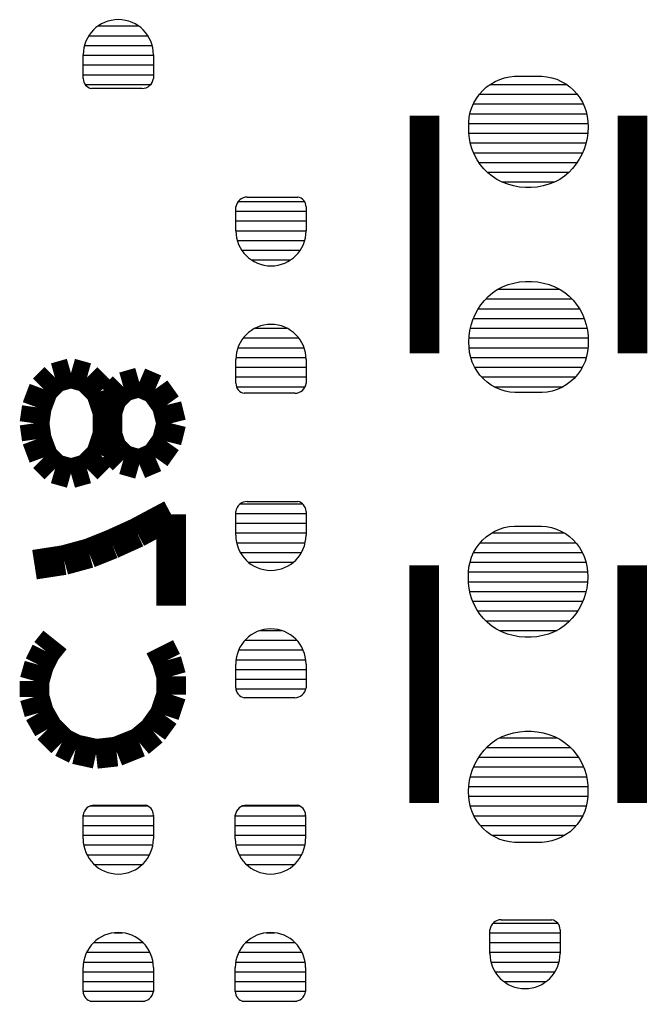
# Model space of a CAD drawing. Extents: x 175.8 to 218.8, y 273.2 to 311.2.
# Drawn here: x 199.202 to 201.884, y 283.139 to 287.333 of the extents above; entities that cross this region are included whole.
import ezdxf

# ---------------------------------------------------------------- set-up
doc = ezdxf.new("R2010")
doc.units = 0
doc.layers.add('MA_DETAILS', color=254, linetype='CONTINUOUS')

msp = doc.modelspace()

# ---------------------------------------------------------------- linework, layer by layer
at = {"layer": 'MA_DETAILS'}
for points in [[(199.774048, 287.183322, 1), (199.47382, 287.183322)], [(199.47382, 287.081722, 0.365699), (199.509634, 287.039304)], [(199.725534, 287.039304, 0.375524), (199.774048, 287.081722)], [(200.174606, 286.5755, 0.375524), (200.126092, 286.533082)], [(200.42632, 286.533082, 0.365699), (200.390506, 286.5755)], [(200.126092, 286.431482, 1), (200.42632, 286.431482)], [(200.42632, 285.881318, 1), (200.126092, 285.881318)], [(200.126092, 285.779718, 0.365699), (200.161906, 285.7373)], [(200.377806, 285.7373, 0.375524), (200.42632, 285.779718)], [(200.174098, 285.274766, 0.375524), (200.125584, 285.232348)], [(200.425812, 285.232348, 0.365699), (200.389998, 285.274766)], [(200.125584, 285.130748, 1), (200.425812, 285.130748)], [(200.425812, 284.580584, 1), (200.125584, 284.580584)], [(200.125584, 284.478984, 0.365699), (200.161398, 284.436566)], [(200.377298, 284.436566, 0.375524), (200.425812, 284.478984)], [(199.52208, 283.977588, 0.375524), (199.473566, 283.93517)], [(199.773794, 283.93517, 0.365699), (199.73798, 283.977588)], [(200.172066, 283.977588, 0.375524), (200.123552, 283.93517)], [(200.42378, 283.93517, 0.365699), (200.387966, 283.977588)], [(199.473566, 283.83357, 1), (199.773794, 283.83357)], [(200.123552, 283.83357, 1), (200.42378, 283.83357)], [(201.259694, 283.487876, 0.375524), (201.21118, 283.445458)], [(201.511408, 283.445458, 0.365699), (201.475594, 283.487876)], [(199.773794, 283.283406, 1), (199.473566, 283.283406)], [(200.42378, 283.283406, 1), (200.123552, 283.283406)], [(201.21118, 283.343858, 1), (201.511408, 283.343858)], [(199.473566, 283.181806, 0.365699), (199.50938, 283.139388)], [(199.72528, 283.139388, 0.375524), (199.773794, 283.181806)], [(200.123552, 283.181806, 0.365699), (200.159366, 283.139388)], [(200.375266, 283.139388, 0.375524), (200.42378, 283.181806)]]:
    msp.add_lwpolyline(points, format="xyb", dxfattribs=at)
for points in [[(199.538082, 287.306512), (199.709786, 287.306512)], [(199.49795, 287.264856), (199.749918, 287.264856)], [(199.479154, 287.2232), (199.768714, 287.2232)], [(199.47382, 287.081722), (199.47382, 287.183322)], [(199.47382, 287.181544), (199.774048, 287.181544)], [(199.774048, 287.183322), (199.774048, 287.081722)], [(199.47382, 287.139888), (199.774048, 287.139888)], [(199.47382, 287.098232), (199.774048, 287.098232)], [(201.253344, 287.078166), (201.274172, 287.085024)], [(201.274172, 287.085024), (201.295508, 287.089342)], [(201.295508, 287.089342), (201.317098, 287.091628)], [(201.317098, 287.091628), (201.433684, 287.091628)], [(201.433684, 287.091628), (201.45502, 287.089596)], [(201.45502, 287.089596), (201.476102, 287.085024)], [(201.476102, 287.085024), (201.496676, 287.07842)], [(199.481948, 287.056576), (199.762872, 287.056576)], [(201.180954, 287.030922), (201.19721, 287.045654)], [(201.19721, 287.045654), (201.214736, 287.058354)], [(201.212196, 287.056576), (201.538586, 287.056576)], [(201.214736, 287.058354), (201.233532, 287.069276)], [(201.233532, 287.069276), (201.253344, 287.078166)], [(201.496676, 287.07842), (201.516234, 287.069784)], [(201.516234, 287.069784), (201.53503, 287.059116)], [(201.53503, 287.059116), (201.552556, 287.04667)], [(201.552556, 287.04667), (201.568558, 287.032446)], [(199.725534, 287.039304), (199.509634, 287.039304)], [(201.153776, 286.99714), (201.166476, 287.014666)], [(201.166476, 287.014666), (201.180954, 287.030922)], [(201.166476, 287.01492), (201.584052, 287.01492)], [(201.568558, 287.032446), (201.583036, 287.016444)], [(201.583036, 287.016444), (201.595736, 286.999172)], [(201.595736, 286.999172), (201.606658, 286.98063)], [(201.127614, 286.937704), (201.134218, 286.958278)], [(201.134218, 286.958278), (201.143108, 286.978344)], [(201.140822, 286.973264), (201.60996, 286.973264)], [(201.143108, 286.978344), (201.153776, 286.99714)], [(201.606658, 286.98063), (201.615802, 286.961072)], [(201.615802, 286.961072), (201.62266, 286.940752)], [(201.12101, 286.894778), (201.123296, 286.916368)], [(201.123296, 286.916368), (201.127614, 286.937704)], [(201.126344, 286.931608), (201.624438, 286.931608)], [(201.62266, 286.940752), (201.627232, 286.91967)], [(201.627232, 286.91967), (201.629772, 286.898334)], [(201.121264, 286.872934), (201.12101, 286.894778)], [(201.121264, 286.889952), (201.630026, 286.889952)], [(201.121518, 286.848804), (201.121264, 286.872934)], [(201.629772, 286.898334), (201.631042, 286.874204)], [(201.631042, 286.874204), (201.629772, 286.850328)], [(201.124058, 286.824928), (201.121518, 286.848804)], [(201.121772, 286.848296), (201.629518, 286.848296)], [(201.629772, 286.850328), (201.626724, 286.826452)], [(201.128884, 286.801306), (201.124058, 286.824928)], [(201.127868, 286.80664), (201.622406, 286.80664)], [(201.135996, 286.778446), (201.128884, 286.801306)], [(201.62139, 286.80283), (201.61377, 286.77997)], [(201.626724, 286.826452), (201.62139, 286.80283)], [(201.145394, 286.756348), (201.135996, 286.778446)], [(201.141838, 286.764984), (201.60742, 286.764984)], [(201.156824, 286.735012), (201.145394, 286.756348)], [(201.604372, 286.757872), (201.592942, 286.73679)], [(201.61377, 286.77997), (201.604372, 286.757872)], [(201.170286, 286.7152), (201.156824, 286.735012)], [(201.164952, 286.723328), (201.584306, 286.723328)], [(201.185526, 286.696404), (201.170286, 286.7152)], [(201.579734, 286.716724), (201.564494, 286.697928)], [(201.592942, 286.73679), (201.579734, 286.716724)], [(201.202544, 286.679386), (201.185526, 286.696404)], [(201.200258, 286.681672), (201.549254, 286.681672)], [(201.221086, 286.664146), (201.202544, 286.679386)], [(201.240898, 286.650684), (201.221086, 286.664146)], [(201.529696, 286.664654), (201.510138, 286.650684)], [(201.547984, 286.680402), (201.529696, 286.664654)], [(201.564494, 286.697928), (201.547984, 286.680402)], [(201.263758, 286.639254), (201.240898, 286.650684)], [(201.262234, 286.640016), (201.488802, 286.640016)], [(201.287634, 286.63011), (201.263758, 286.639254)], [(201.312272, 286.623252), (201.287634, 286.63011)], [(201.337418, 286.618426), (201.312272, 286.623252)], [(201.438764, 286.623252), (201.413618, 286.618426)], [(201.463402, 286.63011), (201.438764, 286.623252)], [(201.487278, 286.639254), (201.463402, 286.63011)], [(201.510138, 286.650684), (201.487278, 286.639254)], [(201.362818, 286.61614), (201.337418, 286.618426)], [(201.388218, 286.61614), (201.362818, 286.61614)], [(201.413618, 286.618426), (201.388218, 286.61614)], [(200.135998, 286.556704), (200.419208, 286.556704)], [(200.174606, 286.5755), (200.390506, 286.5755)], [(200.126092, 286.431482), (200.126092, 286.533082)], [(200.126092, 286.515048), (200.42632, 286.515048)], [(200.42632, 286.533082), (200.42632, 286.431482)], [(200.126092, 286.473392), (200.42632, 286.473392)], [(200.126092, 286.431736), (200.42632, 286.431736)], [(200.131934, 286.39008), (200.420478, 286.39008)], [(200.151238, 286.348424), (200.401174, 286.348424)], [(200.19264, 286.306768), (200.359772, 286.306768)], [(201.28865, 286.201358), (201.313288, 286.208216)], [(201.313288, 286.208216), (201.338434, 286.213042)], [(201.338434, 286.213042), (201.363834, 286.215328)], [(201.363834, 286.215328), (201.389234, 286.215328)], [(201.389234, 286.215328), (201.414634, 286.213042)], [(201.414634, 286.213042), (201.43978, 286.208216)], [(201.43978, 286.208216), (201.464418, 286.201358)], [(201.204068, 286.151066), (201.222356, 286.166814)], [(201.222356, 286.166814), (201.241914, 286.180784)], [(201.241914, 286.180784), (201.264774, 286.192214)], [(201.243946, 286.1818), (201.509122, 286.1818)], [(201.264774, 286.192214), (201.28865, 286.201358)], [(201.464418, 286.201358), (201.488294, 286.192214)], [(201.488294, 286.192214), (201.511154, 286.180784)], [(201.511154, 286.180784), (201.530966, 286.167322)], [(201.530966, 286.167322), (201.549508, 286.152082)], [(201.172318, 286.114744), (201.187558, 286.13354)], [(201.187558, 286.13354), (201.204068, 286.151066)], [(201.193654, 286.140144), (201.561446, 286.140144)], [(201.549508, 286.152082), (201.566526, 286.135064)], [(201.566526, 286.135064), (201.581766, 286.116268)], [(201.14768, 286.073596), (201.15911, 286.094678)], [(201.15911, 286.094678), (201.172318, 286.114744)], [(201.161396, 286.098488), (201.593704, 286.098488)], [(201.581766, 286.116268), (201.595228, 286.096456)], [(201.595228, 286.096456), (201.606658, 286.07512)], [(201.130662, 286.028638), (201.138282, 286.051498)], [(201.138282, 286.051498), (201.14768, 286.073596)], [(201.140314, 286.056832), (201.614278, 286.056832)], [(201.606658, 286.07512), (201.616056, 286.053022)], [(201.616056, 286.053022), (201.623168, 286.030162)], [(200.208388, 286.015176), (200.344024, 286.015176)], [(201.12228, 285.98114), (201.125328, 286.005016)], [(201.125328, 286.005016), (201.130662, 286.028638)], [(201.127614, 286.015176), (201.626216, 286.015176)], [(201.623168, 286.030162), (201.627994, 286.00654)], [(201.627994, 286.00654), (201.630534, 285.982664)], [(200.157842, 285.97352), (200.39457, 285.97352)], [(201.12101, 285.957264), (201.12228, 285.98114)], [(201.12228, 285.933134), (201.12101, 285.957264)], [(201.121772, 285.97352), (201.630534, 285.97352)], [(201.630534, 285.982664), (201.630788, 285.958534)], [(201.630788, 285.958534), (201.631042, 285.93669)], [(200.134982, 285.931864), (200.41743, 285.931864)], [(201.12482, 285.911798), (201.12228, 285.933134)], [(201.122534, 285.931864), (201.630534, 285.931864)], [(201.129392, 285.890716), (201.12482, 285.911798)], [(201.628756, 285.9151), (201.624438, 285.893764)], [(201.631042, 285.93669), (201.628756, 285.9151)], [(200.126092, 285.779718), (200.126092, 285.881318)], [(200.126346, 285.890208), (200.426066, 285.890208)], [(200.42632, 285.881318), (200.42632, 285.779718)], [(201.13625, 285.870396), (201.129392, 285.890716)], [(201.129646, 285.890208), (201.623422, 285.890208)], [(201.145394, 285.850838), (201.13625, 285.870396)], [(201.617834, 285.87319), (201.608944, 285.853124)], [(201.624438, 285.893764), (201.617834, 285.87319)], [(200.126092, 285.848552), (200.42632, 285.848552)], [(201.156316, 285.832296), (201.145394, 285.850838)], [(201.146918, 285.848552), (201.606404, 285.848552)], [(201.169016, 285.815024), (201.156316, 285.832296)], [(201.598276, 285.834328), (201.585576, 285.816802)], [(201.608944, 285.853124), (201.598276, 285.834328)], [(200.126092, 285.806896), (200.42632, 285.806896)], [(201.183494, 285.799022), (201.169016, 285.815024)], [(201.176382, 285.806896), (201.57694, 285.806896)], [(201.199496, 285.784798), (201.183494, 285.799022)], [(201.217022, 285.772352), (201.199496, 285.784798)], [(201.554842, 285.785814), (201.537316, 285.773114)], [(201.571098, 285.800546), (201.554842, 285.785814)], [(201.585576, 285.816802), (201.571098, 285.800546)], [(200.128632, 285.76524), (200.422002, 285.76524)], [(201.235818, 285.761684), (201.217022, 285.772352)], [(201.229722, 285.76524), (201.523854, 285.76524)], [(201.255376, 285.753048), (201.235818, 285.761684)], [(201.27595, 285.746444), (201.255376, 285.753048)], [(201.297032, 285.741872), (201.27595, 285.746444)], [(201.318368, 285.73984), (201.297032, 285.741872)], [(201.456544, 285.742126), (201.434954, 285.73984)], [(201.47788, 285.746444), (201.456544, 285.742126)], [(201.498708, 285.753302), (201.47788, 285.746444)], [(201.51852, 285.762192), (201.498708, 285.753302)], [(201.537316, 285.773114), (201.51852, 285.762192)], [(200.377806, 285.7373), (200.161906, 285.7373)], [(201.434954, 285.73984), (201.318368, 285.73984)], [(200.145396, 285.265368), (200.410318, 285.265368)], [(200.174098, 285.274766), (200.389998, 285.274766)], [(200.125584, 285.130748), (200.125584, 285.232348)], [(200.125584, 285.223712), (200.425812, 285.223712)], [(200.425812, 285.232348), (200.425812, 285.130748)], [(200.125584, 285.182056), (200.425812, 285.182056)], [(201.232262, 285.147766), (201.252074, 285.156656)], [(201.252074, 285.156656), (201.272902, 285.163514)], [(201.272902, 285.163514), (201.294238, 285.167832)], [(201.294238, 285.167832), (201.315828, 285.170118)], [(201.315828, 285.170118), (201.432414, 285.170118)], [(201.432414, 285.170118), (201.45375, 285.168086)], [(201.45375, 285.168086), (201.474832, 285.163514)], [(201.474832, 285.163514), (201.495406, 285.15691)], [(201.495406, 285.15691), (201.514964, 285.148274)], [(200.125584, 285.1404), (200.425812, 285.1404)], [(201.179684, 285.109412), (201.19594, 285.124144)], [(201.19594, 285.124144), (201.213466, 285.136844)], [(201.213466, 285.136844), (201.232262, 285.147766)], [(201.219562, 285.1404), (201.52868, 285.1404)], [(201.514964, 285.148274), (201.53376, 285.137606)], [(201.53376, 285.137606), (201.551286, 285.12516)], [(201.551286, 285.12516), (201.567288, 285.110936)], [(200.12914, 285.098744), (200.422256, 285.098744)], [(201.141838, 285.056834), (201.152506, 285.07563)], [(201.152506, 285.07563), (201.165206, 285.093156)], [(201.165206, 285.093156), (201.179684, 285.109412)], [(201.170032, 285.098744), (201.57821, 285.098744)], [(201.567288, 285.110936), (201.581766, 285.094934)], [(201.581766, 285.094934), (201.594466, 285.077662)], [(201.594466, 285.077662), (201.605388, 285.05912)], [(200.144888, 285.057088), (200.406508, 285.057088)], [(201.126344, 285.016194), (201.132948, 285.036768)], [(201.132948, 285.036768), (201.141838, 285.056834)], [(201.141838, 285.057088), (201.60615, 285.057088)], [(201.605388, 285.05912), (201.614532, 285.039562)], [(201.614532, 285.039562), (201.62139, 285.019242)], [(200.179686, 285.015432), (200.37171, 285.015432)], [(201.11974, 284.973268), (201.122026, 284.994858)], [(201.122026, 284.994858), (201.126344, 285.016194)], [(201.12609, 285.015432), (201.622152, 285.015432)], [(201.62139, 285.019242), (201.625962, 284.99816)], [(201.625962, 284.99816), (201.628502, 284.976824)], [(201.11974, 284.973776), (201.628502, 284.973776)], [(201.119994, 284.951424), (201.11974, 284.973268)], [(201.120248, 284.927294), (201.119994, 284.951424)], [(201.628502, 284.976824), (201.629772, 284.952694)], [(201.629772, 284.952694), (201.628502, 284.928818)], [(201.120248, 284.93212), (201.628756, 284.93212)], [(201.122788, 284.903418), (201.120248, 284.927294)], [(201.127614, 284.879796), (201.122788, 284.903418)], [(201.625454, 284.904942), (201.62012, 284.88132)], [(201.628502, 284.928818), (201.625454, 284.904942)], [(201.125582, 284.890464), (201.622406, 284.890464)], [(201.134726, 284.856936), (201.127614, 284.879796)], [(201.62012, 284.88132), (201.6125, 284.85846)], [(201.144124, 284.834838), (201.134726, 284.856936)], [(201.138282, 284.848808), (201.608436, 284.848808)], [(201.155554, 284.813502), (201.144124, 284.834838)], [(201.603102, 284.836362), (201.591672, 284.81528)], [(201.6125, 284.85846), (201.603102, 284.836362)], [(201.169016, 284.79369), (201.155554, 284.813502)], [(201.159872, 284.807152), (201.586338, 284.807152)], [(201.184256, 284.774894), (201.169016, 284.79369)], [(201.563224, 284.776418), (201.546714, 284.758892)], [(201.578464, 284.795214), (201.563224, 284.776418)], [(201.591672, 284.81528), (201.578464, 284.795214)], [(201.201274, 284.757876), (201.184256, 284.774894)], [(201.193654, 284.765496), (201.553064, 284.765496)], [(201.219816, 284.742636), (201.201274, 284.757876)], [(201.239628, 284.729174), (201.219816, 284.742636)], [(201.528426, 284.743144), (201.508868, 284.729174)], [(201.546714, 284.758892), (201.528426, 284.743144)], [(200.23074, 284.72384), (200.320656, 284.72384)], [(201.262488, 284.717744), (201.239628, 284.729174)], [(201.250296, 284.72384), (201.4982, 284.72384)], [(201.286364, 284.7086), (201.262488, 284.717744)], [(201.311002, 284.701742), (201.286364, 284.7086)], [(201.336148, 284.696916), (201.311002, 284.701742)], [(201.361548, 284.69463), (201.336148, 284.696916)], [(201.386948, 284.69463), (201.361548, 284.69463)], [(201.412348, 284.696916), (201.386948, 284.69463)], [(201.437494, 284.701742), (201.412348, 284.696916)], [(201.462132, 284.7086), (201.437494, 284.701742)], [(201.486008, 284.717744), (201.462132, 284.7086)], [(201.508868, 284.729174), (201.486008, 284.717744)], [(200.165208, 284.682184), (200.386188, 284.682184)], [(200.13803, 284.640528), (200.413366, 284.640528)], [(200.125584, 284.478984), (200.125584, 284.580584)], [(200.1266, 284.598872), (200.424796, 284.598872)], [(200.425812, 284.580584), (200.425812, 284.478984)], [(200.125584, 284.557216), (200.425812, 284.557216)], [(200.125584, 284.51556), (200.425812, 284.51556)], [(200.126092, 284.473904), (200.424796, 284.473904)], [(200.377298, 284.436566), (200.161398, 284.436566)], [(201.263504, 284.270704), (201.28738, 284.279848)], [(201.28738, 284.279848), (201.312018, 284.286706)], [(201.312018, 284.286706), (201.337164, 284.291532)], [(201.337164, 284.291532), (201.362564, 284.293818)], [(201.362564, 284.293818), (201.387964, 284.293818)], [(201.387964, 284.293818), (201.413364, 284.291532)], [(201.413364, 284.291532), (201.43851, 284.286706)], [(201.43851, 284.286706), (201.463148, 284.279848)], [(201.463148, 284.279848), (201.487024, 284.270704)], [(201.202798, 284.229556), (201.221086, 284.245304)], [(201.221086, 284.245304), (201.240644, 284.259274)], [(201.240644, 284.259274), (201.263504, 284.270704)], [(201.253344, 284.265624), (201.497184, 284.265624)], [(201.487024, 284.270704), (201.509884, 284.259274)], [(201.509884, 284.259274), (201.529696, 284.245812)], [(201.529696, 284.245812), (201.548238, 284.230572)], [(201.15784, 284.173168), (201.171048, 284.193234)], [(201.171048, 284.193234), (201.186288, 284.21203)], [(201.186288, 284.21203), (201.202798, 284.229556)], [(201.197464, 284.223968), (201.554842, 284.223968)], [(201.548238, 284.230572), (201.565256, 284.213554)], [(201.565256, 284.213554), (201.580496, 284.194758)], [(201.580496, 284.194758), (201.593958, 284.174946)], [(201.137012, 284.129988), (201.14641, 284.152086)], [(201.14641, 284.152086), (201.15784, 284.173168)], [(201.163682, 284.182312), (201.588878, 284.182312)], [(201.593958, 284.174946), (201.605388, 284.15361)], [(201.605388, 284.15361), (201.614786, 284.131512)], [(201.124058, 284.083506), (201.129392, 284.107128)], [(201.129392, 284.107128), (201.137012, 284.129988)], [(201.14133, 284.140656), (201.610722, 284.140656)], [(201.614786, 284.131512), (201.621898, 284.108652)], [(201.621898, 284.108652), (201.626724, 284.08503)], [(201.12101, 284.05963), (201.124058, 284.083506)], [(201.12736, 284.099), (201.623676, 284.099)], [(201.626724, 284.08503), (201.629264, 284.061154)], [(201.11974, 284.035754), (201.12101, 284.05963)], [(201.12101, 284.011624), (201.11974, 284.035754)], [(201.120756, 284.057344), (201.629264, 284.057344)], [(201.629264, 284.061154), (201.629518, 284.037024)], [(201.629518, 284.037024), (201.629772, 284.01518)], [(201.12101, 284.015688), (201.629518, 284.015688)], [(201.12355, 283.990288), (201.12101, 284.011624)], [(201.128122, 283.969206), (201.12355, 283.990288)], [(201.627486, 283.99359), (201.623168, 283.972254)], [(201.629772, 284.01518), (201.627486, 283.99359)], [(199.504046, 283.974032), (199.749156, 283.974032)], [(199.52208, 283.977588), (199.73798, 283.977588)], [(200.154032, 283.974032), (200.399142, 283.974032)], [(200.172066, 283.977588), (200.387966, 283.977588)], [(201.127106, 283.974032), (201.623676, 283.974032)], [(201.13498, 283.948886), (201.128122, 283.969206)], [(201.144124, 283.929328), (201.13498, 283.948886)], [(201.616564, 283.95168), (201.607674, 283.931614)], [(201.623168, 283.972254), (201.616564, 283.95168)], [(199.473566, 283.83357), (199.473566, 283.93517)], [(199.473566, 283.932376), (199.773794, 283.932376)], [(199.773794, 283.93517), (199.773794, 283.83357)], [(200.123552, 283.83357), (200.123552, 283.93517)], [(200.123552, 283.932376), (200.42378, 283.932376)], [(200.42378, 283.93517), (200.42378, 283.83357)], [(201.142854, 283.932376), (201.608182, 283.932376)], [(201.155046, 283.910786), (201.144124, 283.929328)], [(201.167746, 283.893514), (201.155046, 283.910786)], [(201.584306, 283.895292), (201.569828, 283.879036)], [(201.597006, 283.912818), (201.584306, 283.895292)], [(201.607674, 283.931614), (201.597006, 283.912818)], [(199.473566, 283.89072), (199.773794, 283.89072)], [(200.123552, 283.89072), (200.42378, 283.89072)], [(201.182224, 283.877512), (201.167746, 283.893514)], [(201.170286, 283.89072), (201.580242, 283.89072)], [(201.198226, 283.863288), (201.182224, 283.877512)], [(201.215752, 283.850842), (201.198226, 283.863288)], [(201.553572, 283.864304), (201.536046, 283.851604)], [(201.569828, 283.879036), (201.553572, 283.864304)], [(199.473566, 283.849064), (199.773794, 283.849064)], [(200.123552, 283.849064), (200.42378, 283.849064)], [(201.234548, 283.840174), (201.215752, 283.850842)], [(201.219054, 283.849064), (201.531728, 283.849064)], [(201.254106, 283.831538), (201.234548, 283.840174)], [(201.27468, 283.824934), (201.254106, 283.831538)], [(201.295762, 283.820362), (201.27468, 283.824934)], [(201.317098, 283.81833), (201.295762, 283.820362)], [(201.433684, 283.81833), (201.317098, 283.81833)], [(201.455274, 283.820616), (201.433684, 283.81833)], [(201.47661, 283.824934), (201.455274, 283.820616)], [(201.497438, 283.831792), (201.47661, 283.824934)], [(201.51725, 283.840682), (201.497438, 283.831792)], [(201.536046, 283.851604), (201.51725, 283.840682)], [(199.475852, 283.807408), (199.771508, 283.807408)], [(200.125838, 283.807408), (200.421494, 283.807408)], [(199.489822, 283.765752), (199.757538, 283.765752)], [(200.139808, 283.765752), (200.407524, 283.765752)], [(199.521064, 283.724096), (199.726296, 283.724096)], [(200.17105, 283.724096), (200.376282, 283.724096)], [(201.259694, 283.487876), (201.475594, 283.487876)], [(201.21118, 283.343858), (201.21118, 283.445458)], [(201.225912, 283.47416), (201.500232, 283.47416)], [(201.511408, 283.445458), (201.511408, 283.343858)], [(199.606154, 283.432504), (199.641206, 283.432504)], [(200.25614, 283.432504), (200.291192, 283.432504)], [(201.21118, 283.432504), (201.511408, 283.432504)], [(199.518778, 283.390848), (199.728582, 283.390848)], [(200.168764, 283.390848), (200.378568, 283.390848)], [(201.21118, 283.390848), (201.511408, 283.390848)], [(199.488806, 283.349192), (199.758554, 283.349192)], [(200.138792, 283.349192), (200.40854, 283.349192)], [(201.21118, 283.349192), (201.511408, 283.349192)], [(199.473566, 283.181806), (199.473566, 283.283406)], [(199.475598, 283.307536), (199.771762, 283.307536)], [(199.773794, 283.283406), (199.773794, 283.181806)], [(200.123552, 283.181806), (200.123552, 283.283406)], [(200.125584, 283.307536), (200.421748, 283.307536)], [(200.42378, 283.283406), (200.42378, 283.181806)], [(201.215752, 283.307536), (201.506836, 283.307536)], [(199.473566, 283.26588), (199.773794, 283.26588)], [(199.473566, 283.224224), (199.773794, 283.224224)], [(200.123552, 283.26588), (200.42378, 283.26588)], [(200.123552, 283.224224), (200.42378, 283.224224)], [(201.233024, 283.26588), (201.489564, 283.26588)], [(201.270616, 283.224224), (201.451972, 283.224224)], [(199.473566, 283.182568), (199.773794, 283.182568)], [(200.123552, 283.182568), (200.42378, 283.182568)], [(199.503284, 283.140912), (199.737218, 283.140912)], [(200.15327, 283.140912), (200.387204, 283.140912)], [(199.72528, 283.139388), (199.50938, 283.139388)], [(200.375266, 283.139388), (200.159366, 283.139388)]]:
    msp.add_lwpolyline(points, dxfattribs=at)
at = {"layer": 'MA_DETAILS', "const_width": 0.127}
for points in [[(200.931526, 286.923734), (200.931526, 285.907734)], [(201.820526, 285.907734), (201.820526, 286.923734)], [(199.304656, 285.75508), (199.353424, 285.803848)], [(199.353424, 285.803848), (199.421496, 285.823152)], [(199.421496, 285.823152), (199.489822, 285.803848)], [(199.489822, 285.803848), (199.548242, 285.745428)], [(199.645524, 285.764732), (199.596756, 285.716218)], [(199.713596, 285.78429), (199.645524, 285.764732)], [(199.781922, 285.75508), (199.713596, 285.78429)], [(199.275446, 285.677102), (199.304656, 285.75508)], [(199.548242, 285.745428), (199.577452, 285.657798)], [(199.830436, 285.687008), (199.781922, 285.75508)], [(199.265794, 285.60903), (199.275446, 285.677102)], [(199.596756, 285.716218), (199.577452, 285.657798)], [(199.849994, 285.60903), (199.830436, 285.687008)], [(199.577452, 285.657798), (199.577452, 285.560262)], [(199.577452, 285.657798), (199.577452, 285.560262)], [(199.275446, 285.540958), (199.265794, 285.60903)], [(199.830436, 285.531052), (199.849994, 285.60903)], [(199.577452, 285.560262), (199.548242, 285.472632)], [(199.577452, 285.560262), (199.596756, 285.501842)], [(199.304656, 285.46298), (199.275446, 285.540958)], [(199.781922, 285.46298), (199.830436, 285.531052)], [(199.548242, 285.472632), (199.489822, 285.414212)], [(199.596756, 285.501842), (199.645524, 285.453328)], [(199.353424, 285.414212), (199.304656, 285.46298)], [(199.645524, 285.453328), (199.713596, 285.43377)], [(199.713596, 285.43377), (199.781922, 285.46298)], [(199.421496, 285.394908), (199.353424, 285.414212)], [(199.489822, 285.414212), (199.421496, 285.394908)], [(199.703944, 285.141416), (199.849994, 285.219394)], [(199.849994, 285.219394), (199.849994, 284.829758)], [(199.596756, 285.092648), (199.703944, 285.141416)], [(199.499474, 285.053786), (199.596756, 285.092648)], [(199.392286, 285.024576), (199.499474, 285.053786)], [(199.265794, 285.005018), (199.392286, 285.024576)], [(200.930256, 285.002224), (200.930256, 283.986224)], [(201.819256, 283.986224), (201.819256, 285.002224)], [(199.314562, 284.63494), (199.353424, 284.683454)], [(199.285352, 284.57652), (199.314562, 284.63494)], [(199.801226, 284.654244), (199.830436, 284.595824)], [(199.830436, 284.595824), (199.849994, 284.527752)], [(199.265794, 284.508194), (199.285352, 284.57652)], [(199.265794, 284.440122), (199.265794, 284.508194)], [(199.849994, 284.527752), (199.849994, 284.449774)], [(199.285352, 284.37205), (199.265794, 284.440122)], [(199.849994, 284.449774), (199.820784, 284.362144)], [(199.324214, 284.303724), (199.285352, 284.37205)], [(199.820784, 284.362144), (199.772016, 284.294072)], [(199.382634, 284.245304), (199.324214, 284.303724)], [(199.772016, 284.294072), (199.713596, 284.245304)], [(199.441054, 284.216094), (199.382634, 284.245304)], [(199.528684, 284.19679), (199.441054, 284.216094)], [(199.713596, 284.245304), (199.616314, 284.206442)], [(199.616314, 284.206442), (199.528684, 284.19679)]]:
    msp.add_lwpolyline(points, dxfattribs=at)

doc.saveas('drawing.dxf')
